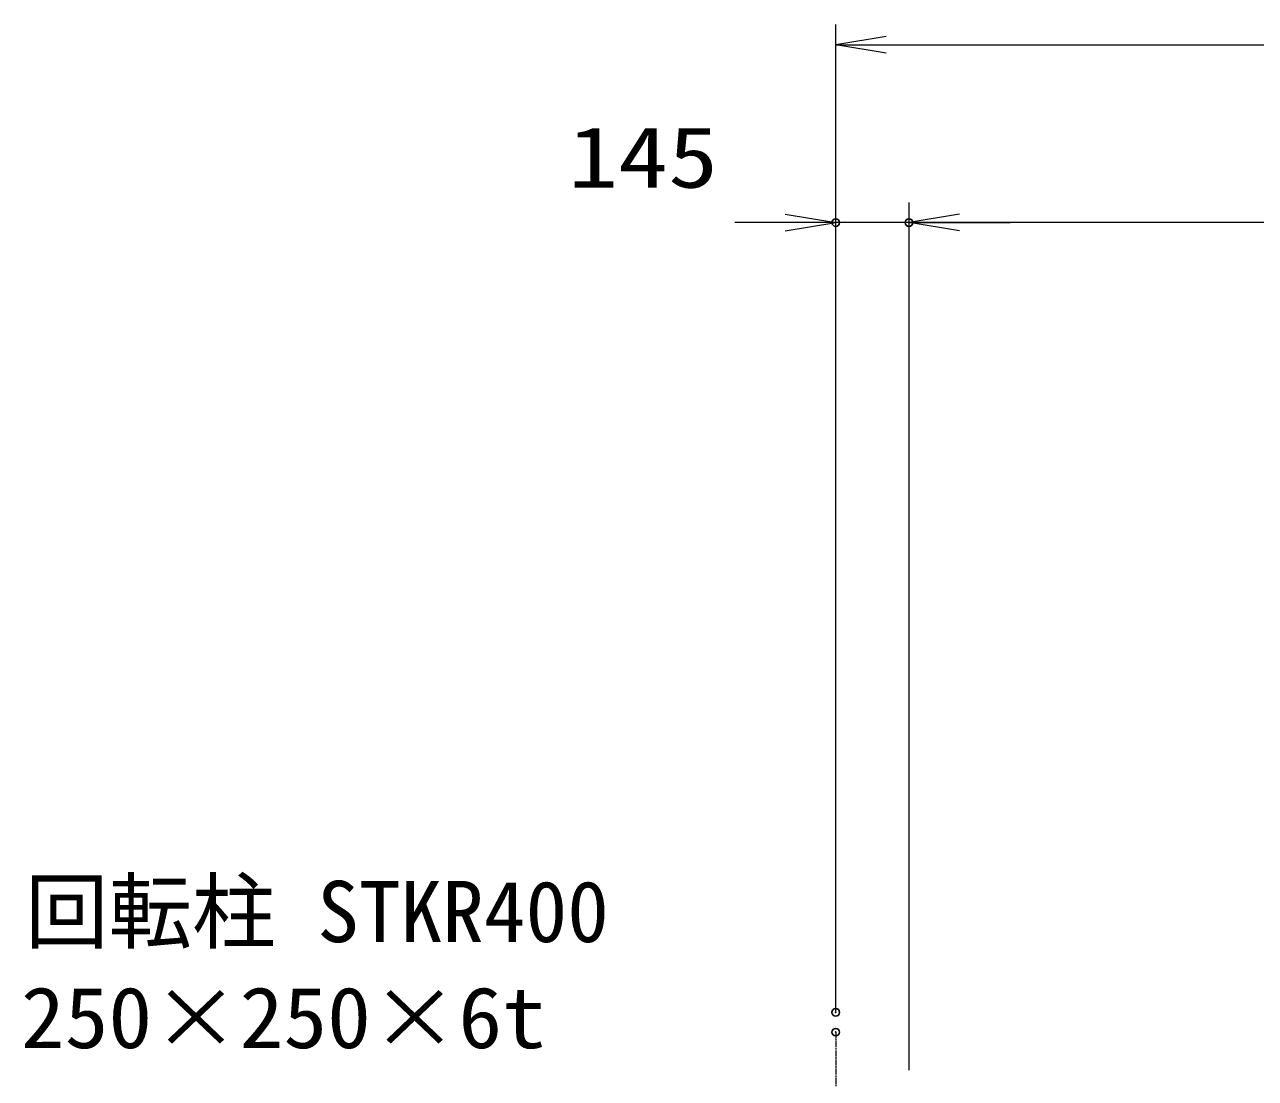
# Model space of a CAD drawing. Units: millimetres, scale not verified. Extents: x -11880 to 11880, y -8400 to 8400.
# Drawn here: x -6028 to -3591, y 957 to 3044 of the extents above; entities that cross this region are included whole.
import ezdxf
from ezdxf.enums import TextEntityAlignment as Align

# ---------------------------------------------------------------- set-up
doc = ezdxf.new("R2010")
doc.units = ezdxf.units.MM
doc.header["$LTSCALE"] = 30
doc.header["$PDMODE"] = 32
doc.header["$PDSIZE"] = 15
doc.linetypes.add('USER2', pattern=[18, 12, -1.5, 3, -1.5])
for name, color, linetype, lineweight in [('0-1_外形線', 7, 'Continuous', 35), ('0-2_0', 7, 'Continuous', 18), ('0-3_寸法線', 4, 'Continuous', 18), ('0-5_細線', 2, 'Continuous', 35), ('0-7_軸線', 200, 'USER2', 15)]:
    doc.layers.add(name, color=color, linetype=linetype, lineweight=lineweight)
doc.layers.add('0-4_Defpoints', color=7, linetype='Continuous')
doc.styles.add('ＭＳ ゴシック', font='')
doc.styles.get('ＭＳ ゴシック').set_extended_font_data('MS Gothic')

# ---------------------------------------------------------------- blocks, each defined once
blk = doc.blocks.new('_Open')
at = {"layer": '0-2_0', "color": 4}
blk.add_line((-30, 5), (0, 0), dxfattribs=at)
blk.add_lwpolyline([(-30, -5), (0, 0), (-30, 0)], dxfattribs=at)
blk = doc.blocks.new('S232')
at = {"layer": '0-3_寸法線'}
for points in [[(5045931.6, 87071863.7), (5081926.8, 87071863.7), (5090946.3, 87051932.4), (5092183.1, 87049199.3)], [(5090490.8, 87051726.3), (5092183.1, 87049199.3), (5091401.8, 87052138.6)]]:
    blk.add_lwpolyline(points, dxfattribs=at)
at = {"layer": '0-3_寸法線', "color": 254, "style": 'ＭＳ ゴシック'}
blk.add_text('回転柱 STKR400', height=3637, dxfattribs=at).set_placement((5045740.6, 87079564.2), align=Align.BOTTOM_LEFT)
at = {"layer": '0-3_寸法線', "color": 254, "style": 'ＭＳ ゴシック', "width": 1.05}
blk.add_text('250×250×6t', height=3637, dxfattribs=at).set_placement((5045499.6, 87073264.2), align=Align.BOTTOM_LEFT)
blk = doc.blocks.new('A$C2B4C19C9')
at = {"layer": '0-1_外形線'}
for p, q in [((-3750, 45000), (3750, 45000)), ((-4950, 42000), (-4170, 42000)), ((-4950, 38400), (-4950, 42000)), ((-4170, 42000), (-4170, 38400)), ((-3750, 41700), (-4170, 41700)), ((-4170, 38400), (-4950, 38400)), ((-4170, 38700), (-3750, 38700)), ((-3750, 9600), (-5700, 9600)), ((-6000, 9300), (-6000, 7350)), ((-5700, 7050), (-3750, 7050)), ((3750, 750), (-3750, 750)), ((-2097, 570), (-2097, 750)), ((2097, 570), (2097, 750))]:
    blk.add_line(p, q, dxfattribs=at)
for points in [[(-3750, 45000), (3750, 45000), (3750, 750), (-3750, 750)], [(-3750, 570), (3750, 570), (3750, 0), (-3750, 0)]]:
    blk.add_lwpolyline(points, close=True, dxfattribs=at)
for centre, start, end in [((-5700, 9300), 90, 180), ((-5700, 7350), 180, 270)]:
    blk.add_arc(centre, 300, start, end, dxfattribs=at)
at = {"layer": '0-5_細線'}
for p, q in [((3750, 38310), (-3750, 38310)), ((3750, 37950), (-3750, 37950))]:
    blk.add_line(p, q, dxfattribs=at)
blk.add_circle((-5250, 8700), 240, dxfattribs=at)
at = {"layer": '0-7_軸線'}
blk.add_line((0, 48459), (0, -27639), dxfattribs=at)

msp = doc.modelspace()

# ---------------------------------------------------------------- linework, layer by layer
at = {"layer": '0-3_寸法線'}
for p, q in [((-4421.96, 1088.89), (-4421.96, 3044.17)), ((-4421.96, 3004.17), (3883.04, 3004.17)), ((-4421.96, 1128.16), (-4421.96, 2692.15)), ((-4276.96, 973.59), (-4276.96, 2692.15)), ((-4276.96, 973.59), (-4276.96, 2692.15)), ((-4521.96, 2652.15), (-4621.96, 2652.15)), ((-4276.96, 2652.15), (-4421.96, 2652.15)), ((-276.96, 2652.15), (-4276.96, 2652.15)), ((-4176.96, 2652.15), (-4076.96, 2652.15))]:
    msp.add_line(p, q, dxfattribs=at)
at = {"layer": '0-4_Defpoints'}
for p in [(-4421.96, 2652.15), (-4276.96, 2652.15), (-4421.96, 1088.16), (-4421.96, 1048.89)]:
    msp.add_point(p, dxfattribs=at)

# ---------------------------------------------------------------- block references
at = {"layer": '0-1_外形線', "xscale": -0.03333333, "yscale": 0.03333333}
msp.add_blockref('A$C2B4C19C9', (-4421.96, -566.41), dxfattribs=at)
at = {"layer": '0-3_寸法線', "xscale": 3.333333, "yscale": 3.333333, "rotation": 180}
for p in [(-4421.96, 3004.17), (-4276.96, 2652.15), (-4276.96, 2652.15)]:
    msp.add_blockref('_Open', p, dxfattribs=at)
at = {"layer": '0-3_寸法線'}
for name, p, xscale, yscale in [('_Open', (-4421.96, 2652.15), 3.333333, 3.333333), ('S232', (-174218.27, -2901460.98), 0.03333333, 0.03333333)]:
    msp.add_blockref(name, p, dxfattribs=dict(at, xscale=xscale, yscale=yscale))

# ---------------------------------------------------------------- texts
at = {"layer": '0-3_寸法線', "color": 254, "style": 'ＭＳ ゴシック', "width": 1.2}
msp.add_text('145', height=121.2, dxfattribs=at).set_placement((-4951.64, 2684.84), align=Align.BOTTOM_LEFT)

doc.saveas('drawing.dxf')
